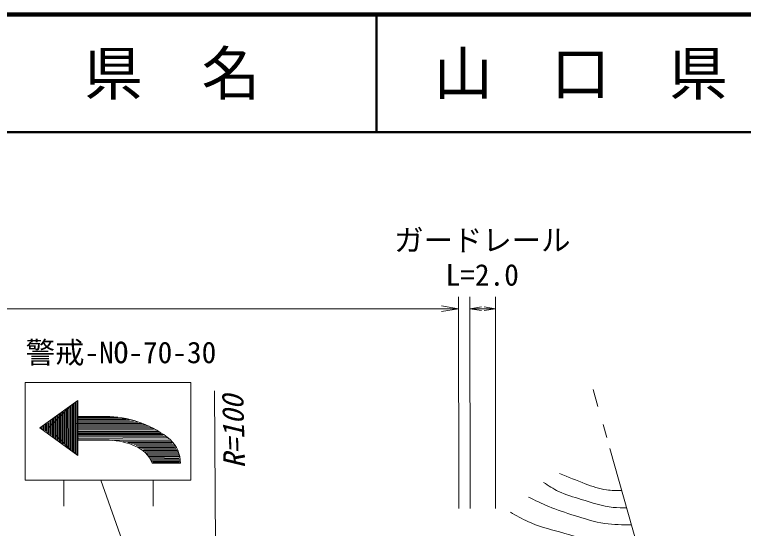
# Model space of a CAD drawing. Units: millimetres, scale not verified. Extents: x -199886483 to 680000, y -5525939 to 380000.
# Drawn here: x 302212 to 364218, y 336318 to 380000 of the extents above; entities that cross this region are included whole.
import ezdxf
from ezdxf.enums import TextEntityAlignment as Align

# ---------------------------------------------------------------- set-up
doc = ezdxf.new("R2010")
doc.units = ezdxf.units.MM
doc.header["$LTSCALE"] = 1000
for name, color, linetype, lineweight in [('M-BGD', 7, 'Continuous', 13), ('M-BMK-SRVR', 3, 'Continuous', 13), ('M-STR-HTXT', 7, 'Continuous', 13), ('M-STR-STR3', 7, 'Continuous', 13), ('M-STR-STRC', 7, 'Continuous', 13), ('M-TTL', 2, 'Continuous', 140), ('M-TTL-LINE', 7, 'Continuous', 50)]:
    doc.layers.add(name, color=color, linetype=linetype, lineweight=lineweight)
doc.layers.add('M-TTL-TXT', color=7, linetype='Continuous')
doc.styles.add('ＭＳ ゴシック', font='')
doc.styles.get('ＭＳ ゴシック').set_extended_font_data('MS Gothic')

# ---------------------------------------------------------------- blocks, each defined once
blk = doc.blocks.new('open_arrow')
at = {"color": 0, "linetype": 'Continuous', "lineweight": -2}
blk.add_lwpolyline([(7.5, 1.25), (0, 0), (7.5, -1.25)], dxfattribs=at)

msp = doc.modelspace()

# ---------------------------------------------------------------- linework, layer by layer
at = {"layer": 'M-BGD'}
for points, knots in [([(353871, 339552), (353435, 339543), (353000, 339533), (352574, 339589), (351956, 339670), (351357, 339887), (350768, 340112), (350030, 340395), (349306, 340690), (348582, 340985)], [0, 0, 0, 0, 1, 1, 1, 2, 2, 2, 3, 3, 3, 3]), ([(354295, 338074), (353911, 338072), (353526, 338069), (353148, 338105), (352219, 338191), (351323, 338506), (350420, 338785), (349763, 338988), (349104, 339172), (348494, 339466), (348048, 339680), (347629, 339954), (347210, 340227)], [0, 0, 0, 0, 1, 1, 1, 2, 2, 2, 3, 3, 3, 4, 4, 4, 4]), ([(354705, 336624), (353940, 336628), (353176, 336631), (352426, 336740), (351541, 336869), (350678, 337145), (349819, 337421), (349087, 337656), (348359, 337890), (347652, 338182), (347067, 338423), (346497, 338703), (345927, 338983)], [0, 0, 0, 0, 1, 1, 1, 2, 2, 2, 3, 3, 3, 4, 4, 4, 4]), ([(355307, 334501), (354234, 334660), (353161, 334820), (352107, 335056), (350919, 335321), (349755, 335685), (348576, 336016), (347664, 336272), (346744, 336509), (345888, 336897), (345378, 337128), (344891, 337413), (344403, 337698)], [0, 0, 0, 0, 1, 1, 1, 2, 2, 2, 3, 3, 3, 4, 4, 4, 4])]:
    msp.add_open_spline(points, degree=3, knots=knots, dxfattribs=at)
at = {"layer": 'M-BMK-SRVR'}
for p, q in [((351433, 348126), (351840, 346693)), ((352279, 345149), (352590, 344056)), ((352860, 343108), (360160, 317441))]:
    msp.add_line(p, q, dxfattribs=at)
at = {"layer": 'M-STR-HTXT'}
msp.add_line((319509, 305416), (319225, 348002), dxfattribs=at)
at = {"layer": 'M-STR-STR3'}
for p, q in [((339999, 338019), (339988, 355996)), ((340965, 338019), (340954, 355996)), ((343136, 338021), (343125, 355998)), ((223625, 354926), (339989, 354996)), ((340955, 354996), (343125, 354998))]:
    msp.add_line(p, q, dxfattribs=at)
at = {"layer": 'M-STR-STRC'}
for p, q in [((303101, 348711), (317201, 348720)), ((303106, 340411), (303101, 348711)), ((317201, 348720), (317206, 340420)), ((307602, 347201), (304369, 344880)), ((306999, 346767), (305100, 344867)), ((306930, 343017), (306928, 346696)), ((307030, 342944), (307028, 346796)), ((307130, 342871), (307128, 346860)), ((307230, 342798), (307228, 346932)), ((307330, 342726), (307328, 347004)), ((307430, 342653), (307428, 347075)), ((307530, 342580), (307528, 347147)), ((307605, 342526), (307602, 347201)), ((305931, 343743), (305930, 346000)), ((306031, 343670), (306030, 346072)), ((306131, 343598), (306130, 346144)), ((306230, 343526), (306228, 346214)), ((306330, 343453), (306328, 346286)), ((306430, 343539), (306428, 346196)), ((306530, 343439), (306528, 346296)), ((306630, 343235), (306628, 346396)), ((306730, 343162), (306728, 346496)), ((306830, 343089), (306828, 346596)), ((305231, 344299), (305230, 345435)), ((305331, 344244), (305330, 345539)), ((305431, 344107), (305430, 345641)), ((305531, 344034), (305530, 345713)), ((305631, 343961), (305630, 345785)), ((305731, 343889), (305730, 345857)), ((305831, 343816), (305830, 345928)), ((306130, 345398), (306133, 345398)), ((307527, 345441), (312333, 345461)), ((307593, 345740), (310984, 345742)), ((307593, 345640), (311696, 345643)), ((307593, 345557), (311999, 345542)), ((307597, 345836), (310304, 345837)), ((307605, 342526), (304369, 344880)), ((304431, 344844), (304431, 344915)), ((304531, 344786), (304531, 344973)), ((304631, 344729), (304631, 345031)), ((304731, 344671), (304731, 345089)), ((304831, 344613), (304831, 345146)), ((304931, 344556), (304931, 345204)), ((305031, 344440), (305030, 345262)), ((305131, 344354), (305130, 345320)), ((307477, 345241), (313048, 345242)), ((307577, 345125), (313338, 345128)), ((307594, 345358), (312700, 345361)), ((307611, 344892), (313834, 344878)), ((307644, 345008), (313650, 345004)), ((307644, 344775), (314024, 344779)), ((307014, 342955), (305631, 344337)), ((306069, 344400), (306069, 343900)), ((307561, 344692), (314219, 344667)), ((307561, 344576), (314386, 344567)), ((307611, 344210), (314863, 344198)), ((307644, 344393), (314696, 344397)), ((307644, 344293), (314846, 344297)), ((307661, 344493), (314516, 344487)), ((307661, 344093), (315062, 344131)), ((307594, 343927), (315325, 343917)), ((307604, 343814), (310272, 343820)), ((307661, 343994), (315181, 344036)), ((310705, 343804), (315491, 343815)), ((311437, 343697), (315607, 343688)), ((311853, 343614), (315678, 343616)), ((312086, 343514), (315628, 343566)), ((312352, 343431), (315728, 343466)), ((312547, 343372), (315894, 343339)), ((312684, 343315), (315862, 343350)), ((312768, 343232), (315811, 343267)), ((312768, 343182), (315928, 343184)), ((313001, 343082), (315945, 343101)), ((313120, 342933), (316064, 342917)), ((313171, 343005), (316011, 343001)), ((313329, 342831), (316111, 342818)), ((313451, 342726), (316186, 342718)), ((313505, 342617), (316148, 342603)), ((313552, 342500), (316211, 342502)), ((313674, 342336), (316283, 342302)), ((313700, 342434), (316245, 342403)), ((313799, 342251), (316195, 342236)), ((313808, 342119), (316278, 342103)), ((313816, 342168), (316294, 342203)), ((313862, 342017), (316277, 342036)), ((313930, 341872), (314189, 341872)), ((313983, 341952), (316245, 341936)), ((316328, 341874), (314102, 341872)), ((317206, 340420), (303106, 340411)), ((306406, 340413), (306408, 338210)), ((309547, 340415), (319656, 312005)), ((314006, 340418), (314008, 338214))]:
    msp.add_line(p, q, dxfattribs=at)
for centre, radius, start, end in [((309881, 336999), 8848, 50.896, 87.25609), ((310127, 338090), 5732, 65.70911, 88.54519), ((313544, 341847), 2784, 0.54784, 46.45632), ((311387, 340769), 2772, 23.44326, 66.66265)]:
    msp.add_arc(centre, radius, start, end, dxfattribs=at)
at = {"layer": 'M-TTL'}
msp.add_line((680000, 380000), (40000, 380000), dxfattribs=at)
at = {"layer": 'M-TTL-LINE'}
for p, q in [((333000, 380000), (333000, 370000)), ((40000, 370000), (680000, 370000))]:
    msp.add_line(p, q, dxfattribs=at)

# ---------------------------------------------------------------- block references
at = {"layer": 'M-STR-STR3', "rotation": 180}
for p, xscale, yscale in [((339989, 354996), 193, 193), ((343125, 354998), 129, 129)]:
    msp.add_blockref('open_arrow', p, dxfattribs=dict(at, xscale=xscale, yscale=yscale))
at = {"layer": 'M-STR-STR3', "xscale": 129, "yscale": 129}
msp.add_blockref('open_arrow', (340955, 354996), dxfattribs=at)

# ---------------------------------------------------------------- texts
at = {"layer": 'M-STR-HTXT', "style": 'ＭＳ ゴシック', "oblique": 15}
msp.add_text('R=100', height=1833, rotation=91.485, dxfattribs=at).set_placement((322378, 341450), align=Align.BOTTOM_LEFT)
at = {"layer": 'M-STR-STR3', "style": 'ＭＳ ゴシック'}
for s, p in [('ガードレール', (334509, 359355)), ('L=2.0', (338881, 356403))]:
    msp.add_text(s, height=1833, rotation=0.035, dxfattribs=at).set_placement(p, align=Align.BOTTOM_LEFT)
at = {"layer": 'M-STR-STRC', "style": 'ＭＳ ゴシック'}
msp.add_text('警戒-NO-70-30', height=1833, rotation=0.035, dxfattribs=at).set_placement((303150, 349804), align=Align.BOTTOM_LEFT)
at = {"layer": 'M-TTL-TXT', "style": 'ＭＳ ゴシック'}
for s, p in [('県\u3000名', (315625, 375000)), ('山\u3000口\u3000県', (350375, 375000))]:
    msp.add_text(s, height=3666, dxfattribs=at).set_placement(p, align=Align.MIDDLE_CENTER)

doc.saveas('drawing.dxf')
